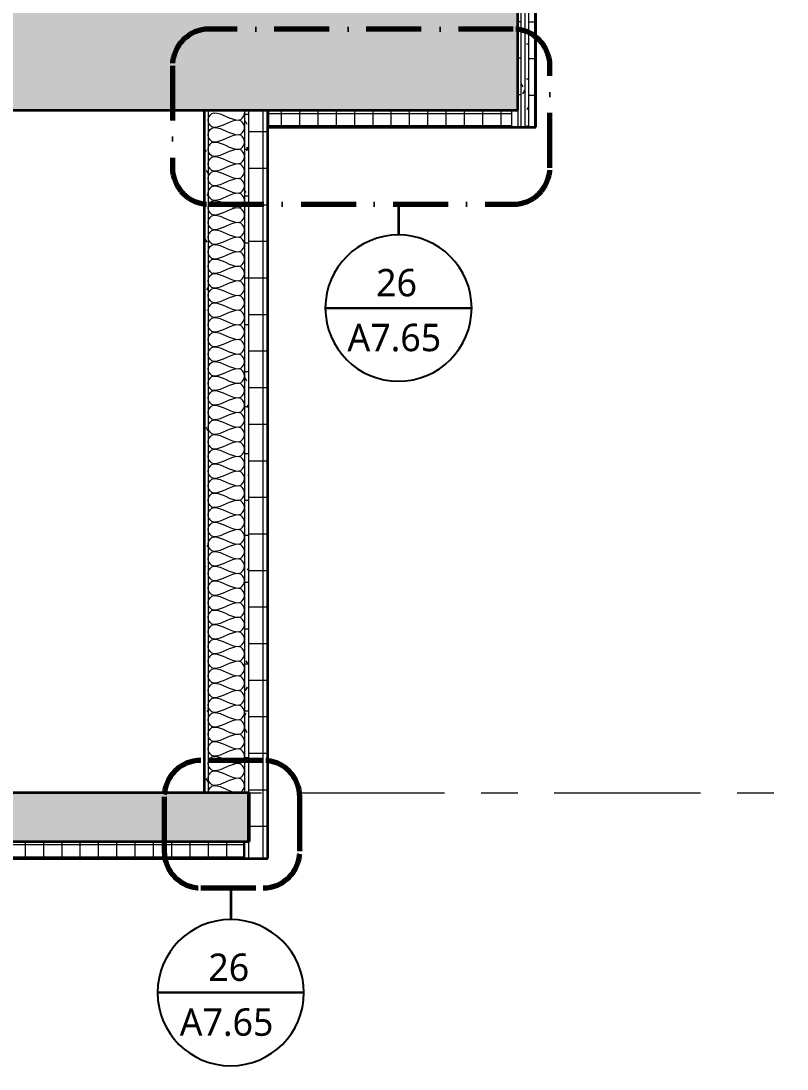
# Model space of a CAD drawing. Header units: inches. Extents: x 6 to 8416, y -388 to 6104.
# Drawn here: x 2307.2 to 2432.8, y 5175.7 to 5347.7 of the extents above; entities that cross this region are included whole.
import ezdxf

# ---------------------------------------------------------------- set-up
doc = ezdxf.new("R2010")
doc.units = ezdxf.units.IN
doc.header["$MEASUREMENT"] = 0
doc.linetypes.add('Center 1_2_', pattern=[42, 24, -6, 6, -6])
doc.linetypes.add('Dash Dot 3_16_', pattern=[15, 9, -3, 0, -3])
for name, color, linetype, lineweight in [('A-ANNO-NOTE', 131, 'Continuous', 18), ('A-ANNO-SYMB', 150, 'Continuous', 13), ('A-CLNG', 13, 'Continuous', 25), ('A-CLNG-PATT', 13, 'Continuous', 35), ('A-DETL', 90, 'Continuous', 13), ('A-DETL-GENF', 92, 'Continuous', 13), ('A-FLOR', 192, 'Continuous', 18), ('A-FLOR-LEVL', 51, 'Continuous', 13), ('A-FLOR-PATT', 8, 'Continuous', 35), ('A-WALL', 113, 'Continuous', 25), ('A-WALL-PATT', 111, 'Continuous', 35)]:
    doc.layers.add(name, color=color, linetype=linetype, lineweight=lineweight)
doc.styles.add('Open Sans_3', font='OpenSans-Regular.ttf', dxfattribs={"height": 4.5})
pattern_1 = [(50, (2370.8895, 5497.5), (6.886, -0.6021), [0.72, -7.92]), (355, (2370.8895, 5497.5), (-1.33176, 7.22055), [0.576, -6.336]), (100.451, (2371.4635, 5497.45), (5.55363, 6.61819), [0.61191, -6.731]), (46.184, (2370.8895, 5499.42), (10.24564, -1.58893), [1.08, -11.88]), (96.636, (2371.744, 5499.288), (8.97244, 9.35152), [0.91786, -10.096]), (351.184, (2370.89, 5499.42), (8.9732, 9.35123), [0.864, -9.504]), (21, (2371.8495, 5498.94), (5.73073, -3.865), [0.72, -7.92]), (326, (2371.8495, 5498.94), (2.33581, 6.96088), [0.576, -6.336]), (71.451, (2372.3275, 5498.618), (8.06588, 3.09595), [0.61191, -6.731]), (37.5, (2370.8895, 5497.5), (0.116866, 3.195478), [0.06336, -6.196, 0.06336, -6.369, -6.36]), (37.5, (2370.8895, 5497.5), (0.116866, 3.195478), [-12.691, 0.06336, -6.297]), (7.5, (2370.8895, 5497.5), (2.52543, 3.786025), [0.06336, -3.604, 0.06336, -6.052, -2.424]), (7.5, (2370.8895, 5497.5), (2.52543, 3.786025), [-9.782, 0.06336, -2.361]), (327.5, (2368.7485, 5497.5), (5.124369, -0.216176), [0.06336, -2.337, 0.06336, -7.425, -9.936]), (327.5, (2368.7485, 5497.5), (5.124369, -0.216176), [-9.888, 0.06336, -9.873]), (317.5, (2367.7885, 5497.5), (5.598326, 0.96141), [0.06336, -3.057, 0.06336, -4.909, -7.056]), (317.5, (2367.7885, 5497.5), (5.598326, 0.96141), [-8.093, 0.06336, -6.993])]
pattern_2 = [(0, (2370.8895, 5497.5), (7.68, 1.92), [0.6336, -5.126, 0.6336, -5.126, -30.72]), (0, (2370.8895, 5497.5), (7.68, 1.92), [-11.52, 0.6336, -10.886, 0.6336, -5.126, -13.44]), (0, (2370.8895, 5497.5), (7.68, 1.92), [-28.8, 0.6336, -3.206, 0.6336, -8.966]), (120, (2373.7695, 5498.46), (-5.502769, 5.691075), [0.6336, -5.126, 0.6336, -5.126, -30.72]), (120, (2373.7695, 5498.46), (-5.502769, 5.691075), [-11.52, 0.6336, -10.886, 0.6336, -5.126, -13.44]), (120, (2373.7695, 5498.46), (-5.502769, 5.691075), [-28.8, 0.6336, -3.206, 0.6336, -8.966]), (240, (2374.7295, 5502.3), (-2.177231, -7.611075), [0.6336, -5.126, 0.6336, -5.126, -30.72]), (240, (2374.7295, 5502.3), (-2.177231, -7.611075), [-11.52, 0.6336, -10.886, 0.6336, -5.126, -13.44]), (240, (2374.7295, 5502.3), (-2.177231, -7.611075), [-28.8, 0.6336, -3.206, 0.6336, -8.966])]
pattern_3 = [(0, (2370.8895, 5497.5), (0, 6), []), (90, (2370.8895, 5497.5), (-6, 4e-16), [])]
pattern_4 = [(0, (2370.8895, 5497.5), (0, 3), []), (90, (2370.8895, 5497.5), (-3, 2e-16), [])]

# ---------------------------------------------------------------- blocks, each defined once
blk = doc.blocks.new('Drafting View - CDs-920680-WALL SECTION - BACK OF HOUSE')
at = {"layer": 'A-ANNO-NOTE', "lineweight": 25}
for p, q in [((0.91, 5188.21), (24.91, 5188.21)), ((24.91, 5188.21), (0.91, 5188.21))]:
    blk.add_line(p, q, dxfattribs=at)
for start, end in [(0, 180), (180, 0)]:
    blk.add_arc((12.91, 5188.21), 12, start, end, dxfattribs=at)

msp = doc.modelspace()

# ---------------------------------------------------------------- hatches: boundary and pattern name
at = {"layer": 'A-CLNG-PATT', "lineweight": 13}
h = msp.add_hatch(dxfattribs=at)
h.set_pattern_fill('FP_27', color=256, style=0, pattern_type=2)
h.set_pattern_definition(pattern_4)
h.paths.add_polyline_path([(2387.58500214, 5330.4375), (2387.58500214, 5332.9375), (2347.64750214, 5332.9375), (2347.64750214, 5330.4375)])
h = msp.add_hatch(dxfattribs=at)
h.set_pattern_fill('FP_25', color=256, style=0, pattern_type=2)
h.set_pattern_definition(pattern_2)
h.paths.add_polyline_path([(2347.64750214, 5330.25), (2387.58500214, 5330.25), (2387.58500214, 5330.4375), (2347.64750214, 5330.4375)])
h = msp.add_hatch(dxfattribs=at)
h.set_pattern_fill('FP_27', color=256, style=0, pattern_type=2)
h.set_pattern_definition(pattern_4)
h.paths.add_polyline_path([(2305.63550214, 5210.4375), (2343.64750214, 5210.4375), (2343.64750214, 5212.9375), (2255.64750214, 5212.9375), (2255.64750214, 5210.4375)])
h = msp.add_hatch(dxfattribs=at)
h.set_pattern_fill('FP_25', color=256, style=0, pattern_type=2)
h.set_pattern_definition(pattern_2)
h.paths.add_polyline_path([(2343.64750214, 5210.25), (2343.64750214, 5210.4375), (2255.64750214, 5210.4375), (2255.64750214, 5210.25), (2305.63550214, 5210.25)])
at = {"layer": 'A-DETL-GENF'}
h = msp.add_hatch(dxfattribs=at)
h.set_pattern_fill('FP_21', color=135, style=0, pattern_type=2)
h.set_pattern_definition(pattern_1)
h.paths.add_polyline_path([(2266.14750214, 5333), (2388.64750214, 5333), (2388.64750214, 5349), (2196.64750214, 5349), (2196.64750214, 5333), (2265.64750214, 5333)])
h = msp.add_hatch(dxfattribs=at)
h.set_pattern_fill('FP_21', color=135, style=0, pattern_type=2)
h.set_pattern_definition(pattern_1)
h.paths.add_polyline_path([(2196.64750214, 5213), (2344.46000214, 5213), (2344.46000214, 5221), (2196.64750214, 5221)])
at = {"layer": 'A-FLOR-PATT', "lineweight": 13}
h = msp.add_hatch(dxfattribs=at)
h.set_pattern_fill('FP_21', color=256, style=0, pattern_type=2)
h.set_pattern_definition(pattern_1)
h.paths.add_polyline_path([(2344.46000214, 5213), (2344.64750214, 5213), (2344.64750214, 5221), (2344.46000214, 5221)])
at = {"layer": 'A-WALL-PATT', "lineweight": 13}
h = msp.add_hatch(dxfattribs=at)
h.set_pattern_fill('FP_23', color=256, style=0, pattern_type=2)
h.set_pattern_definition([(0, (2370.89, 5497.5), (0, 60), [60, 0, 0, 0]), (284.036, (2411.69, 5509.5), (59.9992, -180.0005), [12.369, -235.017]), (284.036, (2409.29, 5509.5), (59.9992, -180.0005), [12.369, -235.017]), (284.036, (2406.89, 5509.5), (59.9992, -180.0005), [12.369, -235.017]), (284.036, (2375.69, 5521.5), (59.9992, -180.0005), [12.369, -235.017]), (284.036, (2373.29, 5521.5), (59.9992, -180.0005), [12.369, -235.017]), (284.036, (2370.89, 5521.5), (59.9992, -180.0005), [12.369, -235.017]), (284.036, (2393.69, 5533.5), (59.9992, -180.0005), [12.369, -235.017]), (284.036, (2391.29, 5533.5), (59.9992, -180.0005), [12.369, -235.017]), (284.036, (2388.89, 5533.5), (59.9992, -180.0005), [12.369, -235.017]), (284.036, (2411.69, 5545.5), (59.9992, -180.0005), [12.369, -235.017]), (284.036, (2409.29, 5545.5), (59.9992, -180.0005), [12.369, -235.017]), (284.036, (2406.89, 5545.5), (59.9992, -180.0005), [12.369, -235.017]), (284.036, (2375.69, 5557.5), (59.99915, -180.0005), [12.369, -235.017]), (284.036, (2373.29, 5557.5), (59.99915, -180.0005), [12.369, -235.017]), (284.036, (2370.89, 5557.5), (59.99915, -180.0005), [12.369, -235.017]), (0, (2370.89, 5503.5), (0, 60), [60, 0, 0, 0]), (0, (2370.89, 5509.5), (0, 60), [60, 0, 0, 0]), (0, (2370.89, 5515.5), (0, 60), [60, 0, 0, 0]), (0, (2370.89, 5521.5), (0, 60), [60, 0, 0, 0]), (0, (2370.89, 5527.5), (0, 60), [60, 0, 0, 0]), (0, (2370.89, 5533.5), (0, 60), [60, 0, 0, 0]), (0, (2370.89, 5539.5), (0, 60), [60, 0, 0, 0]), (0, (2370.89, 5545.5), (0, 60), [60, 0, 0, 0]), (0, (2370.89, 5551.5), (0, 60), [60, 0, 0, 0])])
h.paths.add_polyline_path([(2389.14750214, 5330.25), (2389.14750214, 5475.875), (2388.64750214, 5475.875), (2388.64750214, 5330.25)])
h = msp.add_hatch(dxfattribs=at)
h.set_pattern_fill('FP_25', color=256, style=0, pattern_type=2)
h.set_pattern_definition(pattern_2)
h.paths.add_polyline_path([(2389.77250214, 5330.25), (2389.77250214, 5475.875), (2389.14750214, 5475.875), (2389.14750214, 5330.25)])
h = msp.add_hatch(dxfattribs=at)
h.set_pattern_fill('FP_25', color=256, style=0, pattern_type=2)
h.set_pattern_definition(pattern_2)
h.paths.add_polyline_path([(2390.39750214, 5330.25), (2390.39750214, 5475.875), (2389.77250214, 5475.875), (2389.77250214, 5330.25)])
h = msp.add_hatch(dxfattribs=at)
h.set_pattern_fill('FP_22', color=256, style=0, pattern_type=2)
h.set_pattern_definition(pattern_3)
h.paths.add_polyline_path([(2391.39750214, 5330.25), (2391.39750214, 5349), (2390.58500214, 5349), (2390.58500214, 5349.75), (2391.39750214, 5349.75), (2391.39750214, 5475.875), (2390.39750214, 5475.875), (2390.39750214, 5330.25)])
h = msp.add_hatch(dxfattribs=at)
h.set_pattern_fill('FP_25', color=256, style=0, pattern_type=2)
h.set_pattern_definition(pattern_2)
h.paths.add_polyline_path([(2391.39750214, 5330.25), (2391.58500214, 5330.25), (2391.58500214, 5349), (2391.39750214, 5349)])
h.paths.add_polyline_path([(2391.58500214, 5349.75), (2391.58500214, 5475.875), (2391.39750214, 5475.875), (2391.39750214, 5349.75)])
h = msp.add_hatch(dxfattribs=at)
h.set_pattern_fill('FP_25', color=256, style=0, pattern_type=2)
h.set_pattern_definition(pattern_2)
h.paths.add_polyline_path([(2337.83500214, 5221), (2337.83500214, 5333), (2337.21000214, 5333), (2337.21000214, 5221)])
h = msp.add_hatch(dxfattribs=at)
h.set_pattern_fill('FP_25', color=256, style=0, pattern_type=2)
h.set_pattern_definition(pattern_2)
h.paths.add_polyline_path([(2343.83500214, 5210.25), (2344.46000214, 5210.25), (2344.46000214, 5213), (2343.83500214, 5213)])
h.paths.add_polyline_path([(2343.83500214, 5221), (2344.46000214, 5221), (2344.46000214, 5333), (2343.83500214, 5333), (2343.83500214, 5241.878)])
h = msp.add_hatch(dxfattribs=at)
h.set_pattern_fill('FP_22', color=256, style=0, pattern_type=2)
h.set_pattern_definition(pattern_3)
h.paths.add_polyline_path([(2344.46000214, 5210.25), (2347.46000214, 5210.25), (2347.46000214, 5333), (2344.46000214, 5333), (2344.46000214, 5213)])
h = msp.add_hatch(dxfattribs=at)
h.set_pattern_fill('FP_25', color=256, style=0, pattern_type=2)
h.set_pattern_definition(pattern_2)
h.paths.add_polyline_path([(2347.46000214, 5210.25), (2347.64750214, 5210.25), (2347.64750214, 5333), (2347.46000214, 5333), (2347.46000214, 5241.878)])

# ---------------------------------------------------------------- linework, layer by layer
at = {"layer": 'A-ANNO-SYMB', "linetype": 'Dash Dot 3_16_', "lineweight": 70}
for p, q in [((2387.89089921, 5346.3252646), (2338.00309289, 5346.3252646)), ((2332.00309289, 5340.3252646), (2332.00309289, 5323.5752396)), ((2393.89089921, 5323.5752396), (2393.89089921, 5340.3252646)), ((2338.00309289, 5317.5752396), (2387.89089921, 5317.5752396)), ((2346.89089921, 5226.3252646), (2336.64652754, 5226.3252646)), ((2330.64652754, 5220.3252646), (2330.64652754, 5211.40234075)), ((2352.89089921, 5211.40234075), (2352.89089921, 5220.3252646)), ((2336.64652754, 5205.40234075), (2346.89089921, 5205.40234075))]:
    msp.add_line(p, q, dxfattribs=at)
at = {"layer": 'A-ANNO-SYMB', "lineweight": 35}
for p, q in [((2369.06692963, 5317.5752396), (2369.06692963, 5312.54903329)), ((2341.55618906, 5205.40234075), (2341.55618906, 5200.20960038))]:
    msp.add_line(p, q, dxfattribs=at)
at = {"layer": 'A-ANNO-SYMB', "linetype": 'Dash Dot 3_16_', "lineweight": 70}
for centre, start, end in [((2338.00309289, 5340.3252646), 90, 180), ((2387.89089921, 5340.3252646), 0, 90), ((2338.00309289, 5323.5752396), 180, 270), ((2387.89089921, 5323.5752396), 270, 0), ((2336.64652754, 5220.3252646), 90, 180), ((2346.89089921, 5220.3252646), 0, 90), ((2336.64652754, 5211.40234075), 180, 270), ((2346.89089921, 5211.40234075), 270, 0)]:
    msp.add_arc(centre, 6, start, end, dxfattribs=at)
at = {"layer": 'A-CLNG', "lineweight": 35}
for p, q in [((2347.64750214, 5333), (2347.64750214, 5330.25)), ((2347.64750214, 5330.25), (2387.58500214, 5330.25)), ((2255.64750214, 5210.25), (2343.64750214, 5210.25))]:
    msp.add_line(p, q, dxfattribs=at)
at = {"layer": 'A-CLNG', "lineweight": 13}
for p, q in [((2387.58500214, 5332.9375), (2347.64750214, 5332.9375)), ((2387.58500214, 5330.4375), (2347.64750214, 5330.4375)), ((2343.64750214, 5212.9375), (2255.64750214, 5212.9375)), ((2343.64750214, 5210.4375), (2255.64750214, 5210.4375))]:
    msp.add_line(p, q, dxfattribs=at)
at = {"layer": 'A-DETL', "lineweight": 35}
for p, q in [((2388.64750214, 5333), (2388.64750214, 5349)), ((2196.64750214, 5333), (2388.64750214, 5333)), ((2344.46000214, 5221), (2196.64750214, 5221)), ((2344.46000214, 5213), (2344.46000214, 5221)), ((2196.64750214, 5213), (2344.46000214, 5213))]:
    msp.add_line(p, q, dxfattribs=at)
at = {"layer": 'A-DETL'}
for points in [[(2338.83500214, 5330.2), (2338.36359762, 5330.2), (2337.30640666, 5331.4), (2338.36359762, 5332.6), (2338.83500214, 5332.6)], [(2338.83500214, 5332.6), (2340.20937068, 5332.6), (2341.4606336, 5331.4), (2342.83500214, 5331.4)], [(2342.83500214, 5331.4), (2343.30640666, 5331.4), (2343.83500214, 5332.03431458), (2343.83500214, 5332.6)], [(2338.83500214, 5327.8), (2338.36359762, 5327.8), (2337.30640666, 5329), (2338.36359762, 5330.2), (2338.83500214, 5330.2)], [(2342.83500214, 5331.4), (2341.4606336, 5331.4), (2340.20937068, 5330.2), (2338.83500214, 5330.2)], [(2338.83500214, 5330.2), (2340.20937068, 5330.2), (2341.4606336, 5329), (2342.83500214, 5329)], [(2342.83500214, 5329), (2343.30640666, 5329), (2344.36359762, 5330.2), (2343.30640666, 5331.4), (2342.83500214, 5331.4)], [(2342.83500214, 5329), (2341.4606336, 5329), (2340.20937068, 5327.8), (2338.83500214, 5327.8)], [(2342.83500214, 5326.6), (2343.30640666, 5326.6), (2344.36359762, 5327.8), (2343.30640666, 5329), (2342.83500214, 5329)], [(2338.83500214, 5325.4), (2338.36359762, 5325.4), (2337.30640666, 5326.6), (2338.36359762, 5327.8), (2338.83500214, 5327.8)], [(2338.83500214, 5327.8), (2340.20937068, 5327.8), (2341.4606336, 5326.6), (2342.83500214, 5326.6)], [(2342.83500214, 5326.6), (2341.4606336, 5326.6), (2340.20937068, 5325.4), (2338.83500214, 5325.4)], [(2342.83500214, 5324.2), (2343.30640666, 5324.2), (2344.36359762, 5325.4), (2343.30640666, 5326.6), (2342.83500214, 5326.6)], [(2338.83500214, 5323), (2338.36359762, 5323), (2337.30640666, 5324.2), (2338.36359762, 5325.4), (2338.83500214, 5325.4)], [(2338.83500214, 5325.4), (2340.20937068, 5325.4), (2341.4606336, 5324.2), (2342.83500214, 5324.2)], [(2342.83500214, 5324.2), (2341.4606336, 5324.2), (2340.20937068, 5323), (2338.83500214, 5323)], [(2342.83500214, 5321.8), (2343.30640666, 5321.8), (2344.36359762, 5323), (2343.30640666, 5324.2), (2342.83500214, 5324.2)], [(2338.83500214, 5320.6), (2338.36359762, 5320.6), (2337.30640666, 5321.8), (2338.36359762, 5323), (2338.83500214, 5323)], [(2338.83500214, 5323), (2340.20937068, 5323), (2341.4606336, 5321.8), (2342.83500214, 5321.8)], [(2342.83500214, 5321.8), (2341.4606336, 5321.8), (2340.20937068, 5320.6), (2338.83500214, 5320.6)], [(2342.83500214, 5319.4), (2343.30640666, 5319.4), (2344.36359762, 5320.6), (2343.30640666, 5321.8), (2342.83500214, 5321.8)], [(2338.83500214, 5318.2), (2338.36359762, 5318.2), (2337.30640666, 5319.4), (2338.36359762, 5320.6), (2338.83500214, 5320.6)], [(2338.83500214, 5320.6), (2340.20937068, 5320.6), (2341.4606336, 5319.4), (2342.83500214, 5319.4)], [(2338.83500214, 5315.8), (2338.36359762, 5315.8), (2337.30640666, 5317), (2338.36359762, 5318.2), (2338.83500214, 5318.2)], [(2342.83500214, 5319.4), (2341.4606336, 5319.4), (2340.20937068, 5318.2), (2338.83500214, 5318.2)], [(2338.83500214, 5318.2), (2340.20937068, 5318.2), (2341.4606336, 5317), (2342.83500214, 5317)], [(2342.83500214, 5317), (2343.30640666, 5317), (2344.36359762, 5318.2), (2343.30640666, 5319.4), (2342.83500214, 5319.4)], [(2342.83500214, 5317), (2341.4606336, 5317), (2340.20937068, 5315.8), (2338.83500214, 5315.8)], [(2342.83500214, 5314.6), (2343.30640666, 5314.6), (2344.36359762, 5315.8), (2343.30640666, 5317), (2342.83500214, 5317)], [(2338.83500214, 5313.4), (2338.36359762, 5313.4), (2337.30640666, 5314.6), (2338.36359762, 5315.8), (2338.83500214, 5315.8)], [(2338.83500214, 5315.8), (2340.20937068, 5315.8), (2341.4606336, 5314.6), (2342.83500214, 5314.6)], [(2342.83500214, 5314.6), (2341.4606336, 5314.6), (2340.20937068, 5313.4), (2338.83500214, 5313.4)], [(2342.83500214, 5312.2), (2343.30640666, 5312.2), (2344.36359762, 5313.4), (2343.30640666, 5314.6), (2342.83500214, 5314.6)], [(2338.83500214, 5311), (2338.36359762, 5311), (2337.30640666, 5312.2), (2338.36359762, 5313.4), (2338.83500214, 5313.4)], [(2338.83500214, 5313.4), (2340.20937068, 5313.4), (2341.4606336, 5312.2), (2342.83500214, 5312.2)], [(2342.83500214, 5312.2), (2341.4606336, 5312.2), (2340.20937068, 5311), (2338.83500214, 5311)], [(2342.83500214, 5309.8), (2343.30640666, 5309.8), (2344.36359762, 5311), (2343.30640666, 5312.2), (2342.83500214, 5312.2)], [(2338.83500214, 5308.6), (2338.36359762, 5308.6), (2337.30640666, 5309.8), (2338.36359762, 5311), (2338.83500214, 5311)], [(2338.83500214, 5311), (2340.20937068, 5311), (2341.4606336, 5309.8), (2342.83500214, 5309.8)], [(2342.83500214, 5309.8), (2341.4606336, 5309.8), (2340.20937068, 5308.6), (2338.83500214, 5308.6)], [(2342.83500214, 5307.4), (2343.30640666, 5307.4), (2344.36359762, 5308.6), (2343.30640666, 5309.8), (2342.83500214, 5309.8)], [(2338.83500214, 5306.2), (2338.36359762, 5306.2), (2337.30640666, 5307.4), (2338.36359762, 5308.6), (2338.83500214, 5308.6)], [(2338.83500214, 5308.6), (2340.20937068, 5308.6), (2341.4606336, 5307.4), (2342.83500214, 5307.4)], [(2338.83500214, 5303.8), (2338.36359762, 5303.8), (2337.30640666, 5305), (2338.36359762, 5306.2), (2338.83500214, 5306.2)], [(2342.83500214, 5307.4), (2341.4606336, 5307.4), (2340.20937068, 5306.2), (2338.83500214, 5306.2)], [(2338.83500214, 5306.2), (2340.20937068, 5306.2), (2341.4606336, 5305), (2342.83500214, 5305)], [(2342.83500214, 5305), (2343.30640666, 5305), (2344.36359762, 5306.2), (2343.30640666, 5307.4), (2342.83500214, 5307.4)], [(2342.83500214, 5305), (2341.4606336, 5305), (2340.20937068, 5303.8), (2338.83500214, 5303.8)], [(2342.83500214, 5302.6), (2343.30640666, 5302.6), (2344.36359762, 5303.8), (2343.30640666, 5305), (2342.83500214, 5305)], [(2338.83500214, 5301.4), (2338.36359762, 5301.4), (2337.30640666, 5302.6), (2338.36359762, 5303.8), (2338.83500214, 5303.8)], [(2338.83500214, 5303.8), (2340.20937068, 5303.8), (2341.4606336, 5302.6), (2342.83500214, 5302.6)], [(2342.83500214, 5302.6), (2341.4606336, 5302.6), (2340.20937068, 5301.4), (2338.83500214, 5301.4)], [(2342.83500214, 5300.2), (2343.30640666, 5300.2), (2344.36359762, 5301.4), (2343.30640666, 5302.6), (2342.83500214, 5302.6)], [(2338.83500214, 5299), (2338.36359762, 5299), (2337.30640666, 5300.2), (2338.36359762, 5301.4), (2338.83500214, 5301.4)], [(2338.83500214, 5301.4), (2340.20937068, 5301.4), (2341.4606336, 5300.2), (2342.83500214, 5300.2)], [(2338.83500214, 5296.6), (2338.36359762, 5296.6), (2337.30640666, 5297.8), (2338.36359762, 5299), (2338.83500214, 5299)], [(2342.83500214, 5300.2), (2341.4606336, 5300.2), (2340.20937068, 5299), (2338.83500214, 5299)], [(2338.83500214, 5299), (2340.20937068, 5299), (2341.4606336, 5297.8), (2342.83500214, 5297.8)], [(2342.83500214, 5297.8), (2343.30640666, 5297.8), (2344.36359762, 5299), (2343.30640666, 5300.2), (2342.83500214, 5300.2)], [(2342.83500214, 5297.8), (2341.4606336, 5297.8), (2340.20937068, 5296.6), (2338.83500214, 5296.6)], [(2342.83500214, 5295.4), (2343.30640666, 5295.4), (2344.36359762, 5296.6), (2343.30640666, 5297.8), (2342.83500214, 5297.8)], [(2338.83500214, 5294.2), (2338.36359762, 5294.2), (2337.30640666, 5295.4), (2338.36359762, 5296.6), (2338.83500214, 5296.6)], [(2338.83500214, 5296.6), (2340.20937068, 5296.6), (2341.4606336, 5295.4), (2342.83500214, 5295.4)], [(2338.83500214, 5291.8), (2338.36359762, 5291.8), (2337.30640666, 5293), (2338.36359762, 5294.2), (2338.83500214, 5294.2)], [(2342.83500214, 5295.4), (2341.4606336, 5295.4), (2340.20937068, 5294.2), (2338.83500214, 5294.2)], [(2338.83500214, 5294.2), (2340.20937068, 5294.2), (2341.4606336, 5293), (2342.83500214, 5293)], [(2342.83500214, 5293), (2343.30640666, 5293), (2344.36359762, 5294.2), (2343.30640666, 5295.4), (2342.83500214, 5295.4)], [(2342.83500214, 5293), (2341.4606336, 5293), (2340.20937068, 5291.8), (2338.83500214, 5291.8)], [(2342.83500214, 5290.6), (2343.30640666, 5290.6), (2344.36359762, 5291.8), (2343.30640666, 5293), (2342.83500214, 5293)], [(2338.83500214, 5289.4), (2338.36359762, 5289.4), (2337.30640666, 5290.6), (2338.36359762, 5291.8), (2338.83500214, 5291.8)], [(2338.83500214, 5291.8), (2340.20937068, 5291.8), (2341.4606336, 5290.6), (2342.83500214, 5290.6)], [(2342.83500214, 5290.6), (2341.4606336, 5290.6), (2340.20937068, 5289.4), (2338.83500214, 5289.4)], [(2342.83500214, 5288.2), (2343.30640666, 5288.2), (2344.36359762, 5289.4), (2343.30640666, 5290.6), (2342.83500214, 5290.6)], [(2338.83500214, 5287), (2338.36359762, 5287), (2337.30640666, 5288.2), (2338.36359762, 5289.4), (2338.83500214, 5289.4)], [(2338.83500214, 5289.4), (2340.20937068, 5289.4), (2341.4606336, 5288.2), (2342.83500214, 5288.2)], [(2338.83500214, 5284.6), (2338.36359762, 5284.6), (2337.30640666, 5285.8), (2338.36359762, 5287), (2338.83500214, 5287)], [(2342.83500214, 5288.2), (2341.4606336, 5288.2), (2340.20937068, 5287), (2338.83500214, 5287)], [(2338.83500214, 5287), (2340.20937068, 5287), (2341.4606336, 5285.8), (2342.83500214, 5285.8)], [(2342.83500214, 5285.8), (2343.30640666, 5285.8), (2344.36359762, 5287), (2343.30640666, 5288.2), (2342.83500214, 5288.2)], [(2342.83500214, 5285.8), (2341.4606336, 5285.8), (2340.20937068, 5284.6), (2338.83500214, 5284.6)], [(2342.83500214, 5283.4), (2343.30640666, 5283.4), (2344.36359762, 5284.6), (2343.30640666, 5285.8), (2342.83500214, 5285.8)], [(2338.83500214, 5282.2), (2338.36359762, 5282.2), (2337.30640666, 5283.4), (2338.36359762, 5284.6), (2338.83500214, 5284.6)], [(2338.83500214, 5284.6), (2340.20937068, 5284.6), (2341.4606336, 5283.4), (2342.83500214, 5283.4)], [(2338.83500214, 5279.8), (2338.36359762, 5279.8), (2337.30640666, 5281), (2338.36359762, 5282.2), (2338.83500214, 5282.2)], [(2342.83500214, 5283.4), (2341.4606336, 5283.4), (2340.20937068, 5282.2), (2338.83500214, 5282.2)], [(2338.83500214, 5282.2), (2340.20937068, 5282.2), (2341.4606336, 5281), (2342.83500214, 5281)], [(2342.83500214, 5281), (2343.30640666, 5281), (2344.36359762, 5282.2), (2343.30640666, 5283.4), (2342.83500214, 5283.4)], [(2342.83500214, 5281), (2341.4606336, 5281), (2340.20937068, 5279.8), (2338.83500214, 5279.8)], [(2342.83500214, 5278.6), (2343.30640666, 5278.6), (2344.36359762, 5279.8), (2343.30640666, 5281), (2342.83500214, 5281)], [(2338.83500214, 5277.4), (2338.36359762, 5277.4), (2337.30640666, 5278.6), (2338.36359762, 5279.8), (2338.83500214, 5279.8)], [(2338.83500214, 5279.8), (2340.20937068, 5279.8), (2341.4606336, 5278.6), (2342.83500214, 5278.6)], [(2342.83500214, 5278.6), (2341.4606336, 5278.6), (2340.20937068, 5277.4), (2338.83500214, 5277.4)], [(2342.83500214, 5276.2), (2343.30640666, 5276.2), (2344.36359762, 5277.4), (2343.30640666, 5278.6), (2342.83500214, 5278.6)], [(2338.83500214, 5275), (2338.36359762, 5275), (2337.30640666, 5276.2), (2338.36359762, 5277.4), (2338.83500214, 5277.4)], [(2338.83500214, 5277.4), (2340.20937068, 5277.4), (2341.4606336, 5276.2), (2342.83500214, 5276.2)], [(2338.83500214, 5272.6), (2338.36359762, 5272.6), (2337.30640666, 5273.8), (2338.36359762, 5275), (2338.83500214, 5275)], [(2342.83500214, 5276.2), (2341.4606336, 5276.2), (2340.20937068, 5275), (2338.83500214, 5275)], [(2338.83500214, 5275), (2340.20937068, 5275), (2341.4606336, 5273.8), (2342.83500214, 5273.8)], [(2342.83500214, 5273.8), (2343.30640666, 5273.8), (2344.36359762, 5275), (2343.30640666, 5276.2), (2342.83500214, 5276.2)], [(2342.83500214, 5273.8), (2341.4606336, 5273.8), (2340.20937068, 5272.6), (2338.83500214, 5272.6)], [(2342.83500214, 5271.4), (2343.30640666, 5271.4), (2344.36359762, 5272.6), (2343.30640666, 5273.8), (2342.83500214, 5273.8)], [(2338.83500214, 5270.2), (2338.36359762, 5270.2), (2337.30640666, 5271.4), (2338.36359762, 5272.6), (2338.83500214, 5272.6)], [(2338.83500214, 5272.6), (2340.20937068, 5272.6), (2341.4606336, 5271.4), (2342.83500214, 5271.4)], [(2338.83500214, 5267.8), (2338.36359762, 5267.8), (2337.30640666, 5269), (2338.36359762, 5270.2), (2338.83500214, 5270.2)], [(2342.83500214, 5271.4), (2341.4606336, 5271.4), (2340.20937068, 5270.2), (2338.83500214, 5270.2)], [(2338.83500214, 5270.2), (2340.20937068, 5270.2), (2341.4606336, 5269), (2342.83500214, 5269)], [(2342.83500214, 5269), (2343.30640666, 5269), (2344.36359762, 5270.2), (2343.30640666, 5271.4), (2342.83500214, 5271.4)], [(2342.83500214, 5269), (2341.4606336, 5269), (2340.20937068, 5267.8), (2338.83500214, 5267.8)], [(2342.83500214, 5266.6), (2343.30640666, 5266.6), (2344.36359762, 5267.8), (2343.30640666, 5269), (2342.83500214, 5269)], [(2338.83500214, 5265.4), (2338.36359762, 5265.4), (2337.30640666, 5266.6), (2338.36359762, 5267.8), (2338.83500214, 5267.8)], [(2338.83500214, 5267.8), (2340.20937068, 5267.8), (2341.4606336, 5266.6), (2342.83500214, 5266.6)], [(2342.83500214, 5266.6), (2341.4606336, 5266.6), (2340.20937068, 5265.4), (2338.83500214, 5265.4)], [(2342.83500214, 5264.2), (2343.30640666, 5264.2), (2344.36359762, 5265.4), (2343.30640666, 5266.6), (2342.83500214, 5266.6)], [(2338.83500214, 5263), (2338.36359762, 5263), (2337.30640666, 5264.2), (2338.36359762, 5265.4), (2338.83500214, 5265.4)], [(2338.83500214, 5265.4), (2340.20937068, 5265.4), (2341.4606336, 5264.2), (2342.83500214, 5264.2)], [(2338.83500214, 5260.6), (2338.36359762, 5260.6), (2337.30640666, 5261.8), (2338.36359762, 5263), (2338.83500214, 5263)], [(2342.83500214, 5264.2), (2341.4606336, 5264.2), (2340.20937068, 5263), (2338.83500214, 5263)], [(2338.83500214, 5263), (2340.20937068, 5263), (2341.4606336, 5261.8), (2342.83500214, 5261.8)], [(2342.83500214, 5261.8), (2343.30640666, 5261.8), (2344.36359762, 5263), (2343.30640666, 5264.2), (2342.83500214, 5264.2)], [(2342.83500214, 5261.8), (2341.4606336, 5261.8), (2340.20937068, 5260.6), (2338.83500214, 5260.6)], [(2342.83500214, 5259.4), (2343.30640666, 5259.4), (2344.36359762, 5260.6), (2343.30640666, 5261.8), (2342.83500214, 5261.8)], [(2338.83500214, 5258.2), (2338.36359762, 5258.2), (2337.30640666, 5259.4), (2338.36359762, 5260.6), (2338.83500214, 5260.6)], [(2338.83500214, 5260.6), (2340.20937068, 5260.6), (2341.4606336, 5259.4), (2342.83500214, 5259.4)], [(2338.83500214, 5255.8), (2338.36359762, 5255.8), (2337.30640666, 5257), (2338.36359762, 5258.2), (2338.83500214, 5258.2)], [(2342.83500214, 5259.4), (2341.4606336, 5259.4), (2340.20937068, 5258.2), (2338.83500214, 5258.2)], [(2338.83500214, 5258.2), (2340.20937068, 5258.2), (2341.4606336, 5257), (2342.83500214, 5257)], [(2342.83500214, 5257), (2343.30640666, 5257), (2344.36359762, 5258.2), (2343.30640666, 5259.4), (2342.83500214, 5259.4)], [(2342.83500214, 5257), (2341.4606336, 5257), (2340.20937068, 5255.8), (2338.83500214, 5255.8)], [(2342.83500214, 5254.6), (2343.30640666, 5254.6), (2344.36359762, 5255.8), (2343.30640666, 5257), (2342.83500214, 5257)], [(2338.83500214, 5253.4), (2338.36359762, 5253.4), (2337.30640666, 5254.6), (2338.36359762, 5255.8), (2338.83500214, 5255.8)], [(2338.83500214, 5255.8), (2340.20937068, 5255.8), (2341.4606336, 5254.6), (2342.83500214, 5254.6)], [(2342.83500214, 5254.6), (2341.4606336, 5254.6), (2340.20937068, 5253.4), (2338.83500214, 5253.4)], [(2342.83500214, 5252.2), (2343.30640666, 5252.2), (2344.36359762, 5253.4), (2343.30640666, 5254.6), (2342.83500214, 5254.6)], [(2338.83500214, 5251), (2338.36359762, 5251), (2337.30640666, 5252.2), (2338.36359762, 5253.4), (2338.83500214, 5253.4)], [(2338.83500214, 5253.4), (2340.20937068, 5253.4), (2341.4606336, 5252.2), (2342.83500214, 5252.2)], [(2338.83500214, 5248.6), (2338.36359762, 5248.6), (2337.30640666, 5249.8), (2338.36359762, 5251), (2338.83500214, 5251)], [(2342.83500214, 5252.2), (2341.4606336, 5252.2), (2340.20937068, 5251), (2338.83500214, 5251)], [(2338.83500214, 5251), (2340.20937068, 5251), (2341.4606336, 5249.8), (2342.83500214, 5249.8)], [(2342.83500214, 5249.8), (2343.30640666, 5249.8), (2344.36359762, 5251), (2343.30640666, 5252.2), (2342.83500214, 5252.2)], [(2342.83500214, 5249.8), (2341.4606336, 5249.8), (2340.20937068, 5248.6), (2338.83500214, 5248.6)], [(2342.83500214, 5247.4), (2343.30640666, 5247.4), (2344.36359762, 5248.6), (2343.30640666, 5249.8), (2342.83500214, 5249.8)], [(2338.83500214, 5246.2), (2338.36359762, 5246.2), (2337.30640666, 5247.4), (2338.36359762, 5248.6), (2338.83500214, 5248.6)], [(2338.83500214, 5248.6), (2340.20937068, 5248.6), (2341.4606336, 5247.4), (2342.83500214, 5247.4)], [(2342.83500214, 5247.4), (2341.4606336, 5247.4), (2340.20937068, 5246.2), (2338.83500214, 5246.2)], [(2342.83500214, 5245), (2343.30640666, 5245), (2344.36359762, 5246.2), (2343.30640666, 5247.4), (2342.83500214, 5247.4)], [(2338.83500214, 5243.8), (2338.36359762, 5243.8), (2337.30640666, 5245), (2338.36359762, 5246.2), (2338.83500214, 5246.2)], [(2338.83500214, 5246.2), (2340.20937068, 5246.2), (2341.4606336, 5245), (2342.83500214, 5245)], [(2342.83500214, 5245), (2341.4606336, 5245), (2340.20937068, 5243.8), (2338.83500214, 5243.8)], [(2342.83500214, 5242.6), (2343.30640666, 5242.6), (2344.36359762, 5243.8), (2343.30640666, 5245), (2342.83500214, 5245)], [(2338.83500214, 5241.4), (2338.36359762, 5241.4), (2337.30640666, 5242.6), (2338.36359762, 5243.8), (2338.83500214, 5243.8)], [(2338.83500214, 5243.8), (2340.20937068, 5243.8), (2341.4606336, 5242.6), (2342.83500214, 5242.6)], [(2342.83500214, 5242.6), (2341.4606336, 5242.6), (2340.20937068, 5241.4), (2338.83500214, 5241.4)], [(2342.83500214, 5240.2), (2343.30640666, 5240.2), (2344.36359762, 5241.4), (2343.30640666, 5242.6), (2342.83500214, 5242.6)], [(2338.83500214, 5239), (2338.36359762, 5239), (2337.30640666, 5240.2), (2338.36359762, 5241.4), (2338.83500214, 5241.4)], [(2338.83500214, 5241.4), (2340.20937068, 5241.4), (2341.4606336, 5240.2), (2342.83500214, 5240.2)], [(2338.83500214, 5236.6), (2338.36359762, 5236.6), (2337.30640666, 5237.8), (2338.36359762, 5239), (2338.83500214, 5239)], [(2342.83500214, 5240.2), (2341.4606336, 5240.2), (2340.20937068, 5239), (2338.83500214, 5239)], [(2338.83500214, 5239), (2340.20937068, 5239), (2341.4606336, 5237.8), (2342.83500214, 5237.8)], [(2342.83500214, 5237.8), (2343.30640666, 5237.8), (2344.36359762, 5239), (2343.30640666, 5240.2), (2342.83500214, 5240.2)], [(2342.83500214, 5237.8), (2341.4606336, 5237.8), (2340.20937068, 5236.6), (2338.83500214, 5236.6)], [(2342.83500214, 5235.4), (2343.30640666, 5235.4), (2344.36359762, 5236.6), (2343.30640666, 5237.8), (2342.83500214, 5237.8)], [(2338.83500214, 5234.2), (2338.36359762, 5234.2), (2337.30640666, 5235.4), (2338.36359762, 5236.6), (2338.83500214, 5236.6)], [(2338.83500214, 5236.6), (2340.20937068, 5236.6), (2341.4606336, 5235.4), (2342.83500214, 5235.4)], [(2342.83500214, 5235.4), (2341.4606336, 5235.4), (2340.20937068, 5234.2), (2338.83500214, 5234.2)], [(2342.83500214, 5233), (2343.30640666, 5233), (2344.36359762, 5234.2), (2343.30640666, 5235.4), (2342.83500214, 5235.4)], [(2338.83500214, 5231.8), (2338.36359762, 5231.8), (2337.30640666, 5233), (2338.36359762, 5234.2), (2338.83500214, 5234.2)], [(2338.83500214, 5234.2), (2340.20937068, 5234.2), (2341.4606336, 5233), (2342.83500214, 5233)], [(2342.83500214, 5233), (2341.4606336, 5233), (2340.20937068, 5231.8), (2338.83500214, 5231.8)], [(2342.83500214, 5230.6), (2343.30640666, 5230.6), (2344.36359762, 5231.8), (2343.30640666, 5233), (2342.83500214, 5233)], [(2338.83500214, 5229.4), (2338.36359762, 5229.4), (2337.30640666, 5230.6), (2338.36359762, 5231.8), (2338.83500214, 5231.8)], [(2338.83500214, 5231.8), (2340.20937068, 5231.8), (2341.4606336, 5230.6), (2342.83500214, 5230.6)], [(2342.83500214, 5230.6), (2341.4606336, 5230.6), (2340.20937068, 5229.4), (2338.83500214, 5229.4)], [(2342.83500214, 5228.2), (2343.30640666, 5228.2), (2344.36359762, 5229.4), (2343.30640666, 5230.6), (2342.83500214, 5230.6)], [(2338.83500214, 5227), (2338.36359762, 5227), (2337.30640666, 5228.2), (2338.36359762, 5229.4), (2338.83500214, 5229.4)], [(2338.83500214, 5229.4), (2340.20937068, 5229.4), (2341.4606336, 5228.2), (2342.83500214, 5228.2)], [(2338.83500214, 5224.6), (2338.36359762, 5224.6), (2337.30640666, 5225.8), (2338.36359762, 5227), (2338.83500214, 5227)], [(2342.83500214, 5228.2), (2341.4606336, 5228.2), (2340.20937068, 5227), (2338.83500214, 5227)], [(2338.83500214, 5227), (2340.20937068, 5227), (2341.4606336, 5225.8), (2342.83500214, 5225.8)], [(2342.83500214, 5225.8), (2343.30640666, 5225.8), (2344.36359762, 5227), (2343.30640666, 5228.2), (2342.83500214, 5228.2)], [(2342.83500214, 5225.8), (2341.4606336, 5225.8), (2340.20937068, 5224.6), (2338.83500214, 5224.6)], [(2342.83500214, 5223.4), (2343.30640666, 5223.4), (2344.36359762, 5224.6), (2343.30640666, 5225.8), (2342.83500214, 5225.8)], [(2338.83500214, 5222.2), (2338.36359762, 5222.2), (2337.30640666, 5223.4), (2338.36359762, 5224.6), (2338.83500214, 5224.6)], [(2338.83500214, 5224.6), (2340.20937068, 5224.6), (2341.4606336, 5223.4), (2342.83500214, 5223.4)], [(2342.83500214, 5223.4), (2341.4606336, 5223.4), (2340.20937068, 5222.2), (2338.83500214, 5222.2)], [(2342.83500214, 5221), (2343.30640666, 5221), (2344.36359762, 5222.2), (2343.30640666, 5223.4), (2342.83500214, 5223.4)], [(2337.83500214, 5221), (2337.83500214, 5221.56568542), (2338.36359762, 5222.2), (2338.83500214, 5222.2)], [(2338.83500214, 5222.2), (2340.20937068, 5222.2), (2341.4606336, 5221), (2342.83500214, 5221)]]:
    msp.add_open_spline(points, degree=3, dxfattribs=at)
at = {"layer": 'A-FLOR', "lineweight": 35}
for p, q in [((2344.64750214, 5221), (2344.46000214, 5221)), ((2344.64750214, 5213), (2344.64750214, 5221)), ((2344.46000214, 5213), (2344.64750214, 5213))]:
    msp.add_line(p, q, dxfattribs=at)
at = {"layer": 'A-FLOR-LEVL', "linetype": 'Center 1_2_'}
msp.add_line((756.61389744, 5221), (2676.64388705, 5221), dxfattribs=at)
at = {"layer": 'A-WALL', "lineweight": 13}
for p, q in [((2389.14750214, 5859.5), (2389.14750214, 5330.25)), ((2389.77250214, 5859.5), (2389.77250214, 5330.25)), ((2390.39750214, 5859.5), (2390.39750214, 5330.25)), ((2391.39750214, 5349), (2391.39750214, 5330.25)), ((2337.83500214, 5333), (2337.83500214, 5221)), ((2343.83500214, 5333), (2343.83500214, 5221)), ((2344.46000214, 5333), (2344.46000214, 5221)), ((2347.46000214, 5333), (2347.46000214, 5210.25)), ((2383.14750214, 5333), (2383.14750214, 5332.9375)), ((2387.58500214, 5332.9375), (2387.58500214, 5330.25)), ((2388.64750214, 5333), (2388.64750214, 5330.25)), ((2337.83500214, 5213), (2337.83500214, 5212.9375)), ((2343.83500214, 5213), (2343.83500214, 5210.25)), ((2344.46000214, 5213), (2344.46000214, 5210.25)), ((2343.64750214, 5212.9375), (2343.64750214, 5210.25))]:
    msp.add_line(p, q, dxfattribs=at)
at = {"layer": 'A-WALL', "lineweight": 35}
for p, q in [((2391.58500214, 5330.25), (2391.58500214, 5349)), ((2337.21000214, 5333), (2337.21000214, 5221)), ((2347.64750214, 5210.25), (2347.64750214, 5330.25)), ((2387.58500214, 5330.25), (2391.58500214, 5330.25)), ((2343.64750214, 5210.25), (2347.64750214, 5210.25))]:
    msp.add_line(p, q, dxfattribs=at)

# ---------------------------------------------------------------- block references
at = {"layer": 'A-ANNO-NOTE', "lineweight": 35}
msp.add_blockref('Drafting View - CDs-920680-WALL SECTION - BACK OF HOUSE', (2328.64750214, 0), dxfattribs=at)
at = {"layer": 'A-ANNO-SYMB', "lineweight": 35}
msp.add_blockref('Drafting View - CDs-920680-WALL SECTION - BACK OF HOUSE', (2356.15824272, 112.33943292), dxfattribs=at)

# ---------------------------------------------------------------- texts
at = {"layer": 'A-ANNO-SYMB', "char_height": 4.5, "attachment_point": 1, "style": 'Open Sans_3'}
for s, insert, width in [('26', (2365.39737356, 5306.96734626), 8.787), ('A7.65', (2360.70131057, 5297.96734626), 20.1495), ('26', (2337.88663299, 5194.62791334), 8.787), ('A7.65', (2333.19056999, 5185.62791334), 20.1495)]:
    msp.add_mtext(s, dxfattribs=dict(at, insert=insert, width=width))

doc.saveas('drawing.dxf')
